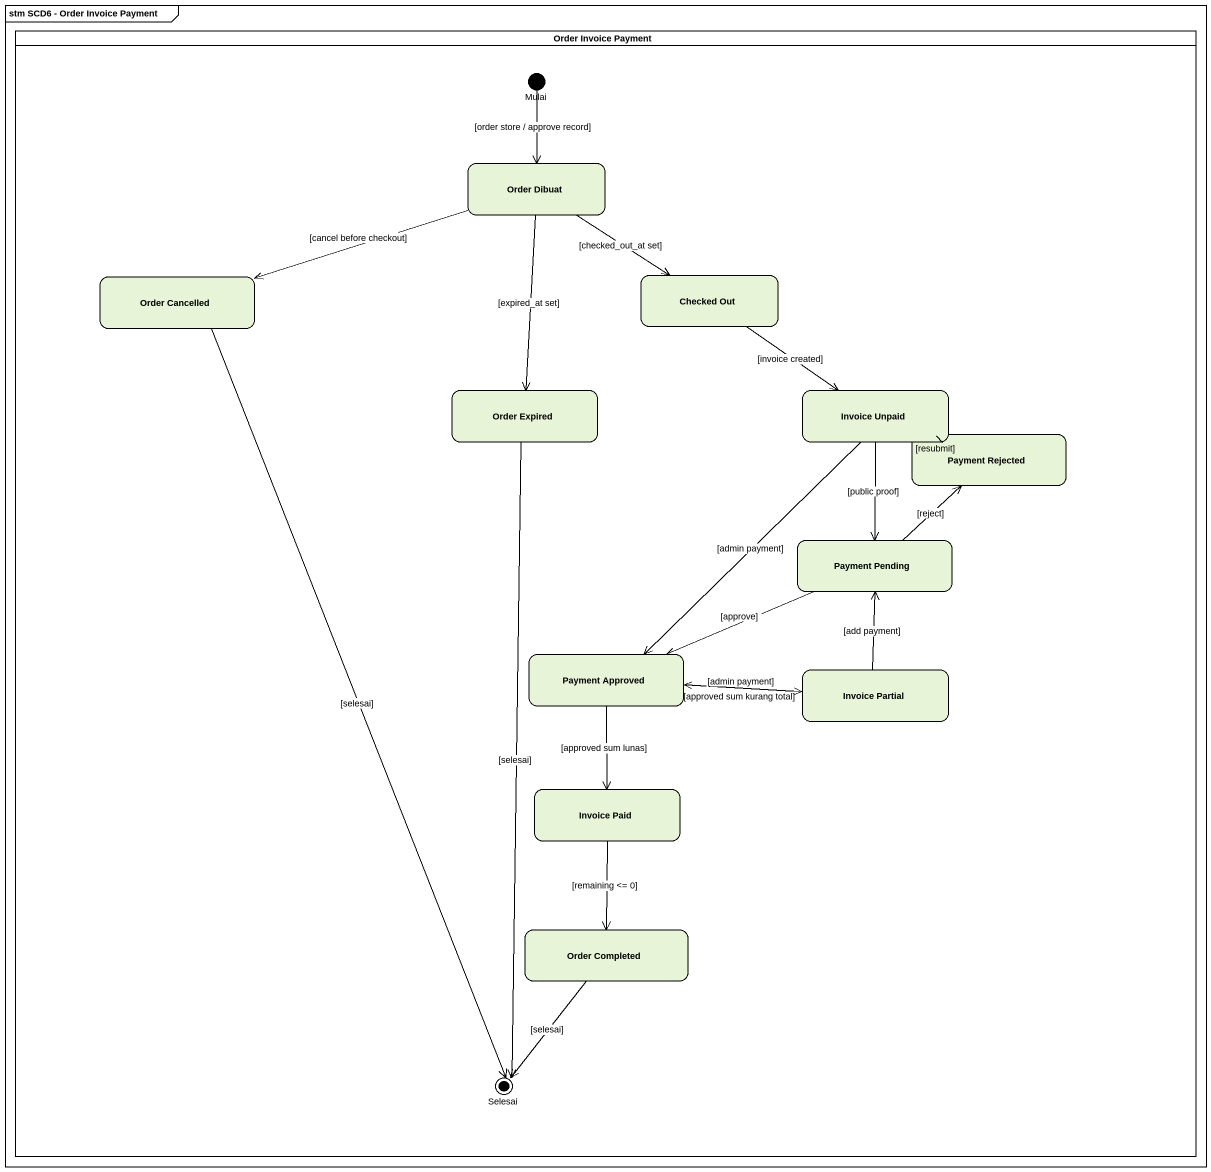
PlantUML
@startuml
mainframe stm SCD6 - Order Invoice Payment
hide empty description
state "Order Invoice Payment" as Order_Invoice_Payment <<partition>> {
  state Mulai <<start>>
  state "Order Dibuat" as Order_Dibuat
  state "Order Cancelled" as Order_Cancelled
  state "Checked Out" as Checked_Out
  state "Order Expired" as Order_Expired
  state "Invoice Unpaid" as Invoice_Unpaid
  state "Payment Rejected" as Payment_Rejected
  state "Payment Pending" as Payment_Pending
  state "Payment Approved" as Payment_Approved
  state "Invoice Partial" as Invoice_Partial
  state "Invoice Paid" as Invoice_Paid
  state "Order Completed" as Order_Completed
  state Selesai <<end>>
}
Mulai --> Order_Dibuat : [order store / approve record]
Order_Dibuat -left-> Order_Cancelled : [cancel before checkout]
Order_Dibuat --> Checked_Out : [checked_out_at set]
Order_Dibuat --> Order_Expired : [expired_at set]
Order_Cancelled --> Selesai : [selesai]
Checked_Out --> Invoice_Unpaid : [invoice created]
Order_Expired --> Selesai : [selesai]
Invoice_Unpaid --> Payment_Pending : [public proof]
Invoice_Unpaid --> Payment_Approved : [admin payment]
Payment_Rejected -left-> Invoice_Unpaid : [resubmit]
Payment_Pending -up-> Payment_Rejected : [reject]
Payment_Pending -left-> Payment_Approved : [approve]
Payment_Approved -right-> Invoice_Partial : [approved sum kurang total]
Payment_Approved --> Invoice_Paid : [approved sum lunas]
Invoice_Partial -up-> Payment_Pending : [add payment]
Invoice_Partial -left-> Payment_Approved : [admin payment]
Invoice_Paid --> Order_Completed : [remaining <= 0]
Order_Completed --> Selesai : [selesai]
@enduml
